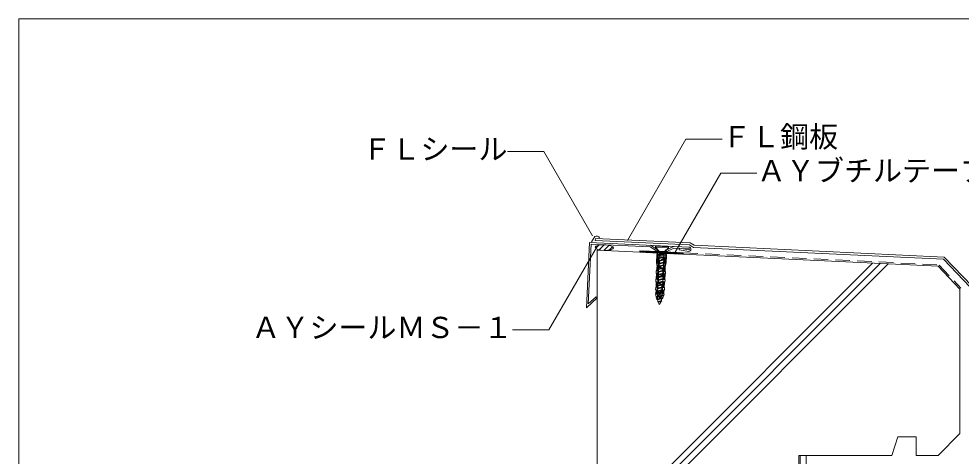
# Model space of a CAD drawing. Units: millimetres, scale not verified. Extents: x -675 to 675, y -471 to 460.
# Drawn here: x -675 to -26, y 159 to 460 of the extents above; entities that cross this region are included whole.
import ezdxf
from ezdxf.enums import TextEntityAlignment as Align

# ---------------------------------------------------------------- set-up
doc = ezdxf.new("R2010")
doc.units = ezdxf.units.MM
doc.header["$LTSCALE"] = 5
doc.linetypes.add('DASHED2', pattern=[3, 2, -1])
for name, color, linetype, lineweight in [('1-2_ハッチング', 4, 'Continuous', 9), ('1-4_リベットルーフ', 3, 'Continuous', 9), ('1-5_ＦＬ鋼板・ディスク', 7, 'Continuous', 9), ('1-6_アンカー類', 4, 'Continuous', 9), ('1-8_下地など', 5, 'DASHED2', 9), ('1-A_元図・躯体', 7, 'Continuous', 9), ('1-B_その他', 5, 'Continuous', 9), ('1-C_アンカー類2', 7, 'Continuous', 9), ('E-E', 7, 'Continuous', 9), ('F-F', 7, 'Continuous', 9)]:
    doc.layers.add(name, color=color, linetype=linetype, lineweight=lineweight)
doc.styles.add('ＭＳ ゴシック', font='')
doc.styles.get('ＭＳ ゴシック').set_extended_font_data('MS Gothic')

msp = doc.modelspace()

# ---------------------------------------------------------------- linework, layer by layer
at = {"layer": '1-2_ハッチング'}
for p, q in [((-277.888, 310.087), (-280.295, 306.364)), ((-277.406, 301.978), (-275.341, 304.043)), ((-274.907, 300.942), (-271.522, 304.326)), ((-271.779, 300.534), (-268.333, 303.98)), ((-268.073, 300.705), (-265.721, 303.057))]:
    msp.add_line(p, q, dxfattribs=at)
msp.add_arc((-276.741, 308.448), 2, 19.341, 125.002, dxfattribs=at)
msp.add_ellipse((-271.438, 302.422), major_axis=(6.33, -0.221), ratio=0.3, dxfattribs=at)
at = {"layer": '1-4_リベットルーフ'}
for p, q in [((-37.772, 294.461), (-19.364, 275.17)), ((-37.102, 295.931), (-17.864, 275.771))]:
    msp.add_line(p, q, dxfattribs=at)
for points in [[(-37.772, 294.461), (-209.985, 302.531), (-212.676, 304.258), (-277.708, 307.305), (-277.638, 308.803), (-212.204, 305.737)], [(-212.204, 305.737), (-209.513, 304.011), (-37.102, 295.931)]]:
    msp.add_lwpolyline(points, dxfattribs=at)
at = {"layer": '1-5_ＦＬ鋼板・ディスク'}
for p, q in [((-283.707, 261.037), (-281.6, 305.987)), ((-281.6, 305.987), (-213.175, 302.781)), ((-282.483, 263.638), (-280.553, 304.837)), ((-280.553, 304.837), (-239.894, 302.932)), ((-234.844, 299.692), (-239.894, 302.932)), ((-234.784, 300.961), (-239.548, 304.017)), ((-234.784, 300.961), (-234.844, 299.692)), ((-228.85, 299.411), (-223.519, 302.165)), ((-228.791, 300.68), (-228.85, 299.411)), ((-228.791, 300.68), (-223.762, 303.277)), ((-223.519, 302.165), (-213.227, 301.682)), ((-219.586, 301.972), (-219.771, 300.888)), ((-213.316, 299.784), (-219.771, 300.888)), ((-213.218, 300.884), (-219.586, 301.972)), ((-283.707, 261.037), (-276.312, 267.769))]:
    msp.add_line(p, q, dxfattribs=at)
msp.add_lwpolyline([(-282.483, 263.638), (-277.053, 268.582), (-276.312, 267.769)], dxfattribs=at)
for radius, start in [(1.5, 267.317), (0.4, 273.911)]:
    msp.add_arc((-213.245, 301.283), radius, start, 87.317, dxfattribs=at)
at = {"layer": '1-6_アンカー類'}
for p, q in [((-236.161, 303.379), (-236.196, 302.639)), ((-233.942, 300.164), (-236.196, 302.639)), ((-227.171, 302.957), (-236.161, 303.379)), ((-233.683, 299.444), (-233.738, 298.26)), ((-229.987, 299.686), (-233.663, 299.858)), ((-230.007, 299.272), (-230.062, 298.087)), ((-229.681, 299.964), (-227.206, 302.218)), ((-230.566, 292.514), (-234.541, 291.478)), ((-230.473, 294.413), (-234.449, 293.377)), ((-229.758, 294.05), (-234.449, 293.377)), ((-230.388, 296.309), (-234.364, 295.274)), ((-229.673, 295.947), (-234.364, 295.274)), ((-230.653, 298.115), (-234.275, 297.172)), ((-233.742, 293.016), (-233.805, 291.67)), ((-230.062, 298.087), (-233.738, 298.26)), ((-233.653, 294.911), (-233.716, 293.568)), ((-233.564, 296.809), (-233.627, 295.466)), ((-233.496, 298.248), (-233.538, 297.364)), ((-230.503, 293.856), (-230.566, 292.514)), ((-229.851, 292.151), (-230.566, 292.514)), ((-230.414, 295.754), (-230.477, 294.413)), ((-229.758, 294.05), (-230.473, 294.413)), ((-230.325, 297.652), (-230.388, 296.309)), ((-229.673, 295.947), (-230.388, 296.309)), ((-229.584, 297.845), (-230.062, 298.087)), ((-230.832, 286.817), (-234.808, 285.782)), ((-230.118, 286.455), (-234.808, 285.782)), ((-230.74, 288.716), (-234.715, 287.68)), ((-230.025, 288.353), (-234.715, 287.68)), ((-230.655, 290.613), (-234.631, 289.577)), ((-229.94, 290.25), (-234.631, 289.577)), ((-229.851, 292.151), (-234.541, 291.478)), ((-234.009, 287.318), (-234.072, 285.973)), ((-233.92, 289.215), (-233.983, 287.871)), ((-233.831, 291.116), (-233.894, 289.769)), ((-230.858, 286.262), (-230.922, 284.916)), ((-230.77, 288.16), (-230.832, 286.817)), ((-230.118, 286.455), (-230.832, 286.817)), ((-230.681, 290.058), (-230.743, 288.716)), ((-230.025, 288.353), (-230.74, 288.716)), ((-230.592, 291.958), (-230.655, 290.613)), ((-229.94, 290.25), (-230.655, 290.613)), ((-231.1, 281.118), (-235.075, 280.082)), ((-230.385, 280.755), (-235.075, 280.082)), ((-231.011, 283.015), (-234.987, 281.98)), ((-230.296, 282.653), (-234.987, 281.98)), ((-230.922, 284.916), (-234.897, 283.881)), ((-230.207, 284.554), (-234.897, 283.881)), ((-234.365, 279.719), (-234.428, 278.376)), ((-234.276, 281.617), (-234.339, 280.274)), ((-234.187, 283.518), (-234.25, 282.172)), ((-234.098, 285.419), (-234.161, 284.073)), ((-231.126, 280.562), (-231.189, 279.22)), ((-231.037, 282.46), (-231.1, 281.118)), ((-230.385, 280.755), (-231.1, 281.118)), ((-230.948, 284.361), (-231.011, 283.015)), ((-230.296, 282.653), (-231.011, 283.015)), ((-230.207, 284.554), (-230.922, 284.916)), ((-231.455, 273.526), (-235.431, 272.49)), ((-230.741, 273.163), (-235.431, 272.49)), ((-231.366, 275.424), (-235.342, 274.388)), ((-230.652, 275.061), (-235.342, 274.388)), ((-231.273, 277.323), (-235.249, 276.287)), ((-230.559, 276.96), (-235.249, 276.287)), ((-231.189, 279.22), (-235.164, 278.184)), ((-230.474, 278.857), (-235.164, 278.184)), ((-234.632, 274.026), (-234.695, 272.682)), ((-234.542, 275.927), (-234.606, 274.58)), ((-234.454, 277.822), (-234.517, 276.478)), ((-231.481, 272.971), (-231.544, 271.628)), ((-231.392, 274.869), (-231.455, 273.526)), ((-230.741, 273.163), (-231.455, 273.526)), ((-231.303, 276.767), (-231.366, 275.424)), ((-230.652, 275.061), (-231.366, 275.424)), ((-231.215, 278.664), (-231.277, 277.322)), ((-230.559, 276.96), (-231.273, 277.323)), ((-230.474, 278.857), (-231.189, 279.22)), ((-231.633, 269.73), (-235.609, 268.695)), ((-230.919, 269.368), (-235.609, 268.695)), ((-231.544, 271.628), (-235.52, 270.593)), ((-230.83, 271.266), (-235.52, 270.593)), ((-231.736, 267.833), (-235.457, 266.834)), ((-234.809, 270.23), (-234.872, 268.887)), ((-234.72, 272.128), (-234.783, 270.785)), ((-231.021, 267.471), (-231.736, 267.833)), ((-231.659, 269.175), (-231.705, 268.205)), ((-231.57, 271.073), (-231.633, 269.73)), ((-230.919, 269.368), (-231.633, 269.73)), ((-230.83, 271.266), (-231.544, 271.628)), ((-231.779, 265.599), (-234.845, 265.159))]:
    msp.add_line(p, q, dxfattribs=at)
for points in [[(-227.171, 302.957), (-227.206, 302.218), (-236.196, 302.639)], [(-234.449, 293.377), (-233.738, 293.015), (-229.758, 294.05)], [(-234.364, 295.274), (-233.653, 294.911), (-229.673, 295.947)], [(-234.808, 285.782), (-234.098, 285.419), (-230.118, 286.455)], [(-234.715, 287.68), (-234.005, 287.318), (-230.025, 288.353)], [(-234.631, 289.577), (-233.92, 289.215), (-229.94, 290.25)], [(-234.541, 291.478), (-233.831, 291.116), (-229.851, 292.151)], [(-235.075, 280.082), (-234.365, 279.719), (-230.385, 280.755)], [(-234.987, 281.98), (-234.276, 281.617), (-230.296, 282.653)], [(-234.897, 283.881), (-234.187, 283.518), (-230.207, 284.554)], [(-235.431, 272.49), (-234.72, 272.128), (-230.741, 273.163)], [(-235.342, 274.388), (-234.632, 274.026), (-230.652, 275.061)], [(-235.249, 276.287), (-234.539, 275.925), (-230.559, 276.96)], [(-235.164, 278.184), (-234.454, 277.822), (-230.474, 278.857)], [(-235.609, 268.695), (-234.898, 268.332), (-230.919, 269.368)], [(-235.52, 270.593), (-234.809, 270.23), (-230.83, 271.266)], [(-232.133, 265.945), (-234.845, 265.159), (-234.297, 264.77)], [(-234.297, 264.77), (-231.779, 265.599), (-232.133, 265.945)]]:
    msp.add_lwpolyline(points, dxfattribs=at)
for points in [[(-229.584, 297.845), (-234.275, 297.172), (-233.564, 296.809)], [(-234.752, 266.475), (-231.021, 267.471), (-235.457, 266.834)]]:
    msp.add_lwpolyline(points, close=True, dxfattribs=at)
for centre, radius, start, end in [((-234.682, 299.491), 1, 357.31701, 42.31701), ((-229.008, 299.225), 1, 132.31701, 177.31701), ((-225.519, 268.082), 9.383, 178.47001, 186.61901), ((-225.519, 268.082), 9.383, 189.87501, 197.45001), ((-241.068, 268.81), 9.383, 342.21801, 350.48201), ((-241.068, 268.81), 9.383, 354.02101, 356.29801), ((-225.519, 268.082), 9.383, 200.66901, 211.26801), ((-241.068, 268.81), 9.383, 323.36601, 338.82801)]:
    msp.add_arc(centre, radius, start, end, dxfattribs=at)
at = {"layer": '1-8_下地など'}
for p, q in [((-217.004, 298.853), (-41.3, 290.619)), ((-40.624, 290.31), (-25.64, 274.608))]:
    msp.add_line(p, q, dxfattribs=at)
at = {"layer": '1-A_元図・躯体'}
for p, q in [((-276.364, 300.633), (-276.364, -331.224)), ((-276.364, 102.042), (-86.662, 291.744)), ((-276.364, 96.385), (-81.259, 291.49)), ((-276.364, 90.728), (-75.855, 291.237)), ((-26.364, 273.918), (-26.364, 174.296)), ((-69.101, 172.001), (-73.336, 159.296)), ((-69.101, 172.001), (-56.396, 172.001)), ((-41.364, 159.296), (-26.364, 174.296)), ((-137.364, 159.296), (-73.336, 159.296))]:
    msp.add_line(p, q, dxfattribs=at)
for points in [[(-276.364, 300.633), (-41.347, 289.62), (-26.364, 273.918)], [(-56.396, 172.001), (-56.396, 159.296), (-41.364, 159.296)], [(-137.364, 159.296), (-137.364, -265.704), (351.905, -265.704)]]:
    msp.add_lwpolyline(points, dxfattribs=at)
at = {"layer": '1-B_その他'}
for p, q in [((-247.018, 299.258), (-246.971, 300.257)), ((-246.115, 300.217), (-247.011, 299.401)), ((-234.225, 299.66), (-246.971, 300.257)), ((-245.232, 300.175), (-246.278, 299.223)), ((-244.349, 300.134), (-245.395, 299.182)), ((-243.466, 300.093), (-244.512, 299.141)), ((-242.583, 300.051), (-243.629, 299.099)), ((-241.7, 300.01), (-242.746, 299.058)), ((-240.818, 299.969), (-241.863, 299.016)), ((-239.935, 299.927), (-240.98, 298.975)), ((-239.052, 299.886), (-240.097, 298.934)), ((-238.169, 299.844), (-239.215, 298.892)), ((-237.286, 299.803), (-238.332, 298.851)), ((-236.403, 299.762), (-237.449, 298.81)), ((-235.52, 299.72), (-236.566, 298.768)), ((-234.637, 299.679), (-235.683, 298.727)), ((-234.014, 299.401), (-234.8, 298.685)), ((-229.984, 299.212), (-229.268, 298.426)), ((-229.75, 299.45), (-217.004, 298.853)), ((-229.337, 299.431), (-228.385, 298.385)), ((-228.454, 299.389), (-227.502, 298.343)), ((-227.572, 299.348), (-226.619, 298.302)), ((-226.689, 299.306), (-225.737, 298.261)), ((-225.806, 299.265), (-224.854, 298.219)), ((-224.923, 299.224), (-223.971, 298.178)), ((-224.04, 299.182), (-223.088, 298.137)), ((-223.157, 299.141), (-222.205, 298.095)), ((-222.274, 299.1), (-221.322, 298.054)), ((-221.391, 299.058), (-220.439, 298.012)), ((-220.508, 299.017), (-219.556, 297.971)), ((-219.625, 298.975), (-218.673, 297.93)), ((-218.742, 298.934), (-217.79, 297.888)), ((-217.859, 298.893), (-217.044, 297.997)), ((-217.051, 297.854), (-217.004, 298.853)), ((-233.87, 298.687), (-233.917, 298.644)), ((-230.194, 298.515), (-230.151, 298.468))]:
    msp.add_line(p, q, dxfattribs=at)
at = {"layer": '1-B_その他', "color": 30, "lineweight": 18}
for p, q in [((-136.364, 159.296), (-136.364, -247.361)), ((-132.364, 159.296), (-132.364, -245.704))]:
    msp.add_line(p, q, dxfattribs=at)
at = {"layer": '1-B_その他'}
for points in [[(-247.018, 299.258), (-233.872, 298.642), (-233.863, 298.828)], [(-217.051, 297.854), (-230.196, 298.47), (-230.187, 298.655)]]:
    msp.add_lwpolyline(points, dxfattribs=at)
at = {"layer": '1-C_アンカー類2'}
for p, q in [((-235.545, 298.895), (-235.524, 299.344)), ((-228.203, 298.551), (-235.545, 298.895)), ((-234.801, 298.009), (-235.545, 298.895)), ((-228.182, 299), (-235.524, 299.344)), ((-228.203, 298.551), (-228.182, 299)), ((-235.567, 292.339), (-235.324, 297.533)), ((-235.157, 290.417), (-235.567, 292.339)), ((-234.701, 298.004), (-235.324, 297.533)), ((-235.171, 290.118), (-234.834, 297.31)), ((-234.169, 292.473), (-235.058, 292.515)), ((-234.146, 292.973), (-235.035, 293.015)), ((-234.123, 293.472), (-235.012, 293.514)), ((-234.099, 293.972), (-234.988, 294.013)), ((-234.076, 294.471), (-234.965, 294.513)), ((-234.025, 294.969), (-234.941, 295.012)), ((-234.029, 295.47), (-234.918, 295.512)), ((-229.112, 295.94), (-234.885, 296.211)), ((-229.06, 297.039), (-234.834, 297.31)), ((-229.027, 297.738), (-234.801, 298.009)), ((-234.734, 297.305), (-234.701, 298.004)), ((-234.282, 290.076), (-233.996, 296.169)), ((-233.862, 291.558), (-233.82, 292.462)), ((-233.562, 291.544), (-233.52, 292.448)), ((-233.174, 293.525), (-231.17, 294.691)), ((-233.024, 293.266), (-231.019, 294.431)), ((-232.197, 297.186), (-232.164, 297.885)), ((-232.197, 297.186), (-231.938, 297.374)), ((-231.697, 297.163), (-231.938, 297.374)), ((-231.697, 297.163), (-231.664, 297.862)), ((-230.674, 295.508), (-230.65, 296.013)), ((-230.374, 295.494), (-230.35, 295.999)), ((-230.286, 289.889), (-230.001, 295.982)), ((-229.285, 292.245), (-230.174, 292.286)), ((-229.261, 292.744), (-230.15, 292.786)), ((-229.238, 293.243), (-230.127, 293.285)), ((-229.215, 293.743), (-230.104, 293.785)), ((-229.191, 294.242), (-230.08, 294.284)), ((-229.168, 294.742), (-230.057, 294.783)), ((-229.144, 295.241), (-230.033, 295.283)), ((-229.397, 289.847), (-229.06, 297.039)), ((-229.16, 297.044), (-229.127, 297.743)), ((-228.551, 297.216), (-229.127, 297.743)), ((-229.027, 297.738), (-228.203, 298.551)), ((-228.795, 292.021), (-228.551, 297.216)), ((-235.763, 284.639), (-235.683, 286.338)), ((-234.601, 286.287), (-235.683, 286.338)), ((-234.55, 286.885), (-235.594, 286.934)), ((-235.522, 286.33), (-235.01, 290.11)), ((-234.5, 287.483), (-235.513, 287.531)), ((-234.45, 288.082), (-235.432, 288.128)), ((-234.399, 288.68), (-235.351, 288.725)), ((-234.349, 289.278), (-235.27, 289.321)), ((-234.299, 289.877), (-235.189, 289.918)), ((-234.282, 290.076), (-235.171, 290.118)), ((-234.198, 291.874), (-235.087, 291.916)), ((-234.689, 284.589), (-234.6, 286.295)), ((-234.601, 286.287), (-234.282, 290.076)), ((-233.928, 290.155), (-233.885, 291.059)), ((-233.586, 291.045), (-233.885, 291.059)), ((-233.562, 291.544), (-233.862, 291.558)), ((-233.628, 290.141), (-233.586, 291.045)), ((-233.385, 289.036), (-231.498, 287.688)), ((-233.21, 289.28), (-231.324, 287.932)), ((-231.188, 284.52), (-231.08, 286.828)), ((-230.889, 284.506), (-230.781, 286.813)), ((-230.394, 284.388), (-230.323, 286.083)), ((-230.323, 286.083), (-230.286, 289.889)), ((-229.24, 286.036), (-230.323, 286.086)), ((-229.274, 286.638), (-230.317, 286.687)), ((-229.298, 287.24), (-230.312, 287.287)), ((-229.323, 287.841), (-230.306, 287.888)), ((-229.348, 288.443), (-230.3, 288.488)), ((-229.397, 289.647), (-230.294, 289.689)), ((-229.373, 289.045), (-230.294, 289.088)), ((-229.397, 289.847), (-230.286, 289.889)), ((-229.313, 291.645), (-230.202, 291.687)), ((-229.402, 286.043), (-229.558, 289.855)), ((-228.795, 292.021), (-229.383, 290.147)), ((-229.32, 284.337), (-229.24, 286.036)), ((-234.776, 280.589), (-235.85, 280.639)), ((-234.763, 281.189), (-235.829, 281.239)), ((-234.75, 281.789), (-235.816, 281.839)), ((-234.737, 282.389), (-235.802, 282.439)), ((-234.724, 282.989), (-235.789, 283.039)), ((-234.711, 283.589), (-235.776, 283.639)), ((-234.689, 284.589), (-235.763, 284.639)), ((-234.698, 284.189), (-235.763, 284.239)), ((-235.689, 280.632), (-235.602, 284.632)), ((-234.776, 280.589), (-234.689, 284.589)), ((-234.443, 279.167), (-234.335, 281.474)), ((-234.143, 279.153), (-234.035, 281.46)), ((-233.689, 282.537), (-231.685, 283.703)), ((-233.539, 282.278), (-231.534, 283.443)), ((-230.681, 280.397), (-230.394, 284.388)), ((-229.607, 280.347), (-230.681, 280.397)), ((-229.572, 280.946), (-230.638, 280.996)), ((-229.529, 281.544), (-230.579, 281.593)), ((-229.486, 282.143), (-230.552, 282.193)), ((-229.443, 282.742), (-230.509, 282.791)), ((-229.4, 283.34), (-230.466, 283.39)), ((-229.357, 283.939), (-230.423, 283.989)), ((-229.32, 284.337), (-230.394, 284.388)), ((-229.768, 280.354), (-229.481, 284.345)), ((-229.725, 278.65), (-229.607, 280.347)), ((-236.067, 273.341), (-235.983, 275.139)), ((-234.943, 273.289), (-236.067, 273.341)), ((-234.859, 275.087), (-235.983, 275.139)), ((-234.854, 275.687), (-235.966, 275.739)), ((-234.849, 276.287), (-235.949, 276.339)), ((-235.939, 270.732), (-235.817, 273.33)), ((-234.844, 276.888), (-235.932, 276.939)), ((-234.839, 277.488), (-235.915, 277.539)), ((-234.857, 278.09), (-235.897, 278.139)), ((-234.856, 278.59), (-235.883, 278.638)), ((-235.733, 275.128), (-235.73, 278.932)), ((-235.065, 270.691), (-234.943, 273.289)), ((-234.859, 275.087), (-234.856, 278.891)), ((-233.9, 278.048), (-232.207, 276.839)), ((-233.725, 278.292), (-232.032, 277.083)), ((-231.909, 273.413), (-231.789, 275.978)), ((-231.61, 273.399), (-231.489, 275.964)), ((-231.319, 270.516), (-231.197, 273.113)), ((-230.074, 273.06), (-231.197, 273.113)), ((-231.113, 274.911), (-230.76, 278.699)), ((-229.989, 274.858), (-231.113, 274.911)), ((-229.963, 275.458), (-231.062, 275.509)), ((-229.921, 276.057), (-231.011, 276.108)), ((-229.879, 276.655), (-230.96, 276.706)), ((-229.838, 277.254), (-230.909, 277.304)), ((-229.796, 277.853), (-230.835, 277.901)), ((-229.761, 278.352), (-230.797, 278.4)), ((-229.725, 278.65), (-230.76, 278.699)), ((-230.445, 270.475), (-230.323, 273.072)), ((-230.239, 274.87), (-229.975, 278.662)), ((-230.074, 273.06), (-229.989, 274.858)), ((-235.449, 267.306), (-236.189, 270.744)), ((-235.065, 270.691), (-236.189, 270.744)), ((-235.039, 271.241), (-236.088, 271.29)), ((-235.016, 271.74), (-236.065, 271.789)), ((-234.992, 272.24), (-236.041, 272.289)), ((-234.969, 272.739), (-236.018, 272.788)), ((-231.254, 267.109), (-235.449, 267.306)), ((-234.718, 270.078), (-234.727, 269.895)), ((-233.328, 267.707), (-234.638, 269.585)), ((-233.304, 268.206), (-234.627, 270.104)), ((-234.611, 272.375), (-234.619, 272.192)), ((-233.22, 270.004), (-234.53, 271.883)), ((-233.197, 270.504), (-234.52, 272.401)), ((-233.328, 267.707), (-231.848, 269.455)), ((-233.314, 271.21), (-233.306, 271.384)), ((-233.014, 271.196), (-233.314, 271.21)), ((-233.304, 268.206), (-231.81, 269.972)), ((-233.22, 270.004), (-231.74, 271.752)), ((-233.197, 270.504), (-231.702, 272.269)), ((-233.014, 271.196), (-233.006, 271.37)), ((-232.661, 272.447), (-232.405, 272.595)), ((-232.51, 272.187), (-232.255, 272.336)), ((-231.722, 269.937), (-231.73, 269.754)), ((-231.614, 272.235), (-231.623, 272.052)), ((-230.196, 270.463), (-231.319, 270.516)), ((-230.245, 271.016), (-231.293, 271.065)), ((-230.221, 271.516), (-231.27, 271.565)), ((-231.254, 267.109), (-230.195, 270.463)), ((-230.198, 272.015), (-231.247, 272.064)), ((-230.174, 272.515), (-231.223, 272.564))]:
    msp.add_line(p, q, dxfattribs=at)
for points in [[(-231.664, 297.862), (-231.938, 297.374), (-232.164, 297.885)], [(-234.856, 278.891), (-235.891, 278.939), (-235.85, 280.639)]]:
    msp.add_lwpolyline(points, dxfattribs=at)
for centre, radius, start, end in [((-232.521, 292.401), 1.3, 120.17501, 177.31701), ((-232.521, 292.401), 1, 120.17501, 177.31701), ((-231.672, 295.555), 1, 300.17501, 357.31701), ((-231.672, 295.555), 1.3, 300.17501, 357.31701), ((-232.629, 290.094), 1.3, 177.31701, 234.45901), ((-232.629, 290.094), 1, 177.31701, 234.45901), ((-232.079, 286.874), 1, 357.31701, 54.45901), ((-232.079, 286.874), 1.3, 357.31701, 54.45901), ((-233.036, 281.413), 1.3, 120.17501, 177.31701), ((-233.036, 281.413), 1, 120.17501, 177.31701), ((-232.187, 284.567), 1, 300.17501, 357.31701), ((-232.187, 284.567), 1.3, 300.17501, 357.31701), ((-233.144, 279.106), 1.3, 177.31701, 234.45901), ((-233.144, 279.106), 1, 177.31701, 234.45901), ((-232.908, 273.459), 1, 300.17501, 357.31701), ((-232.908, 273.459), 1.3, 300.17501, 357.31701), ((-232.788, 276.025), 1, 357.31701, 54.45901), ((-232.788, 276.025), 1.3, 357.31701, 54.45901), ((-234.228, 269.871), 0.5, 177.31701, 214.88601), ((-234.668, 270.075), 0.05, 34.88601, 177.31701), ((-234.12, 272.169), 0.5, 177.31701, 214.88601), ((-234.561, 272.373), 0.05, 34.88601, 177.31701), ((-232.007, 271.323), 1.3, 120.17501, 177.31701), ((-232.007, 271.323), 1, 120.17501, 177.31701), ((-232.23, 269.778), 0.5, 319.74801, 357.31701), ((-231.772, 269.939), 0.05, 357.31701, 139.74801), ((-232.122, 272.075), 0.5, 319.74801, 357.31701), ((-231.664, 272.237), 0.05, 357.31701, 139.74801)]:
    msp.add_arc(centre, radius, start, end, dxfattribs=at)
at = {"layer": 'E-E'}
for p, q in [((-215.27, 377.099), (-255.565, 307.306)), ((-215.27, 377.099), (-190.27, 377.099)), ((-313.182, 368.65), (-338.182, 368.65)), ((-313.182, 368.65), (-279.666, 310.599)), ((-191.244, 353.741), (-222.656, 299.332)), ((-191.244, 353.741), (-166.244, 353.741)), ((-309.68, 245.705), (-276.165, 303.755)), ((-309.68, 245.705), (-334.68, 245.705))]:
    msp.add_line(p, q, dxfattribs=at)
at = {"layer": 'F-F'}
msp.add_line((-675, 460), (-675, -440), dxfattribs=at)
msp.add_lwpolyline([(-675, 460), (675, 460), (675, -440), (-675, -440)], dxfattribs=at)

# ---------------------------------------------------------------- texts
at = {"layer": 'E-E', "style": 'ＭＳ ゴシック'}
for s, p in [('ＦＬ鋼板', (-190.27, 367.099)), ('ＦＬシール', (-438.182, 358.65)), ('ＡＹブチルテープ', (-166.244, 343.741)), ('ＡＹシールＭＳ－１', (-514.68, 235.705))]:
    msp.add_text(s, height=14.66, dxfattribs=at).set_placement(p, align=Align.BOTTOM_LEFT)

doc.saveas('drawing.dxf')
